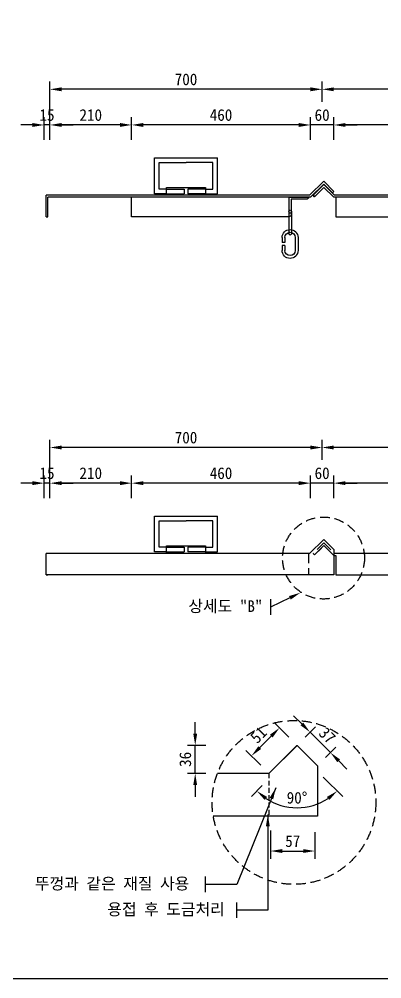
# Model space of a CAD drawing. Header units: millimetres. Extents: x 0 to 7960, y 0 to 5160.
# Drawn here: x 3684 to 4617, y 0 to 2466 of the extents above; entities that cross this region are included whole.
import ezdxf

# ---------------------------------------------------------------- set-up
doc = ezdxf.new("R2010")
doc.units = ezdxf.units.MM
doc.header["$LTSCALE"] = 100
doc.linetypes.add('HIDDEN', pattern=[0.375, 0.25, -0.125])
for name, color, linetype in [('ED-DIMS', 1, 'Continuous'), ('ED-LEAL', 1, 'Continuous'), ('ED-LEAT', 3, 'Continuous'), ('ED-NEWC', 4, 'Continuous'), ('TI-LEAL', 1, 'Continuous'), ('TN-TEXT', 3, 'Continuous'), ('TN-TRUF', 4, 'Continuous')]:
    doc.layers.add(name, color=color, linetype=linetype)
doc.layers.add('EX-PAPR', color=2, linetype='Continuous', plot=False)
doc.styles.get("Standard").update_dxf_attribs({"font": 'GulimChe.ttf'})
doc.styles.add('굴림', font='GulimChe.ttf')
doc.styles.add('굴림체', font='GulimChe.ttf')
doc.dimstyles.new('dim_st', dxfattribs={"dimtxt": 2.5, "dimasz": 2.5, "dimexe": 2, "dimexo": 3, "dimgap": 1, "dimtad": 1, "dimdec": 0, "dimrnd": 1, "dimzin": 0, "dimdsep": 46, "dimlunit": 6, "dimtxsty": '굴림체', "dimcen": -1, "dimclrd": 1, "dimclre": 1, "dimclrt": 3, "dimadec": 0, "dimazin": 0, "dimtfac": 1, "dimtdec": 0, "dimtix": 1, "dimtofl": 0, "dimtmove": 2, "dimatfit": 3, "dimfxl": 0, "dimtolj": 1, "dimtzin": 0, "dimarcsym": 0})
doc.dimstyles.new('ISO-25', dxfattribs={"dimtxt": 2.5, "dimasz": 2.5, "dimexe": 1.25, "dimexo": 0.625, "dimtad": 1, "dimtxsty": 'Standard', "dimcen": 2.5, "dimadec": 0, "dimazin": 0, "dimtfac": 1, "dimtmove": 0, "dimatfit": 3, "dimfxl": 0, "dimarcsym": 0})

# ---------------------------------------------------------------- blocks, each defined once
blk = doc.blocks.new('*D56')
at = {"layer": 'Defpoints', "color": 0}
for p in [(3748.1, 1273.6), (3748.1, 1205.4), (3763.1, 1205.4)]:
    blk.add_point(p, dxfattribs=at)
at = {"layer": 'ED-DIMS', "color": 1, "lineweight": -2}
for p, q in [((3748.1, 1235.4), (3748.1, 1293.6)), ((3763.1, 1235.4), (3763.1, 1293.6)), ((3718.1, 1273.6), (3688.1, 1273.6)), ((3763.1, 1273.6), (3748.1, 1273.6)), ((3793.1, 1273.6), (3823.1, 1273.6))]:
    blk.add_line(p, q, dxfattribs=at)
at = {"layer": 'ED-DIMS', "color": 1}
for points in [[(3718.1, 1278.6), (3718.1, 1268.6), (3748.1, 1273.6)], [(3793.1, 1278.6), (3793.1, 1268.6), (3763.1, 1273.6)]]:
    blk.add_solid(points, dxfattribs=at)
at = {"layer": 'ED-DIMS', "color": 3, "insert": (3755.6, 1299), "char_height": 30, "attachment_point": 5, "style": '굴림체'}
blk.add_mtext('\\A1;15', dxfattribs=at)
blk = doc.blocks.new('*D58')
at = {"layer": 'Defpoints', "color": 0}
for p in [(3763.1, 1365.2), (4463.1, 1303.2), (3763.1, 1262.1)]:
    blk.add_point(p, dxfattribs=at)
at = {"layer": 'ED-DIMS', "color": 1, "lineweight": -2}
for p, q in [((3763.1, 1292.1), (3763.1, 1385.2)), ((4463.1, 1333.2), (4463.1, 1385.2)), ((4433.1, 1365.2), (3793.1, 1365.2))]:
    blk.add_line(p, q, dxfattribs=at)
at = {"layer": 'ED-DIMS', "color": 1}
for points in [[(3793.1, 1370.2), (3793.1, 1360.2), (3763.1, 1365.2)], [(4433.1, 1370.2), (4433.1, 1360.2), (4463.1, 1365.2)]]:
    blk.add_solid(points, dxfattribs=at)
at = {"layer": 'ED-DIMS', "color": 3, "insert": (4113.1, 1390.6), "char_height": 30, "attachment_point": 5, "style": '굴림체'}
blk.add_mtext('\\A1;700', dxfattribs=at)
blk = doc.blocks.new('*D59')
at = {"layer": 'Defpoints', "color": 0}
for p in [(4433.1, 1273.6), (4433.1, 1205.4), (4493.1, 1205.4)]:
    blk.add_point(p, dxfattribs=at)
at = {"layer": 'ED-DIMS', "color": 1, "lineweight": -2}
for p, q in [((4433.1, 1235.4), (4433.1, 1293.6)), ((4493.1, 1235.4), (4493.1, 1293.6)), ((4403.1, 1273.6), (4373.1, 1273.6)), ((4493.1, 1273.6), (4433.1, 1273.6)), ((4523.1, 1273.6), (4553.1, 1273.6))]:
    blk.add_line(p, q, dxfattribs=at)
at = {"layer": 'ED-DIMS', "color": 1}
for points in [[(4403.1, 1278.6), (4403.1, 1268.6), (4433.1, 1273.6)], [(4523.1, 1278.6), (4523.1, 1268.6), (4493.1, 1273.6)]]:
    blk.add_solid(points, dxfattribs=at)
at = {"layer": 'ED-DIMS', "color": 3, "insert": (4463.1, 1299), "char_height": 30, "attachment_point": 5, "style": '굴림체'}
blk.add_mtext('\\A1;60', dxfattribs=at)
blk = doc.blocks.new('*D60')
at = {"layer": 'Defpoints', "color": 0}
for p in [(3973.1, 1273.6), (3973.1, 1205.4), (4433.1, 1205.4)]:
    blk.add_point(p, dxfattribs=at)
at = {"layer": 'ED-DIMS', "color": 1, "lineweight": -2}
for p, q in [((3973.1, 1235.4), (3973.1, 1293.6)), ((4433.1, 1235.4), (4433.1, 1293.6)), ((4403.1, 1273.6), (4003.1, 1273.6))]:
    blk.add_line(p, q, dxfattribs=at)
at = {"layer": 'ED-DIMS', "color": 1}
for points in [[(4003.1, 1278.6), (4003.1, 1268.6), (3973.1, 1273.6)], [(4403.1, 1278.6), (4403.1, 1268.6), (4433.1, 1273.6)]]:
    blk.add_solid(points, dxfattribs=at)
at = {"layer": 'ED-DIMS', "color": 3, "insert": (4203.1, 1299), "char_height": 30, "attachment_point": 5, "style": '굴림체'}
blk.add_mtext('\\A1;460', dxfattribs=at)
blk = doc.blocks.new('*D61')
at = {"layer": 'Defpoints', "color": 0}
for p in [(4463.1, 1365.2), (4463.1, 1303.2), (4963.1, 1303.2)]:
    blk.add_point(p, dxfattribs=at)
at = {"layer": 'ED-DIMS', "color": 1, "lineweight": -2}
for p, q in [((4463.1, 1333.2), (4463.1, 1385.2)), ((4963.1, 1333.2), (4963.1, 1385.2)), ((4933.1, 1365.2), (4493.1, 1365.2))]:
    blk.add_line(p, q, dxfattribs=at)
at = {"layer": 'ED-DIMS', "color": 1}
for points in [[(4493.1, 1370.2), (4493.1, 1360.2), (4463.1, 1365.2)], [(4933.1, 1370.2), (4933.1, 1360.2), (4963.1, 1365.2)]]:
    blk.add_solid(points, dxfattribs=at)
at = {"layer": 'ED-DIMS', "color": 3, "insert": (4713.1, 1390.6), "char_height": 30, "attachment_point": 5, "style": '굴림체'}
blk.add_mtext('\\A1;500', dxfattribs=at)
blk = doc.blocks.new('*D62')
at = {"layer": 'Defpoints', "color": 0}
for p in [(4493.1, 1273.6), (4493.1, 1205.4), (4933.1, 1205.4)]:
    blk.add_point(p, dxfattribs=at)
at = {"layer": 'ED-DIMS', "color": 1, "lineweight": -2}
for p, q in [((4493.1, 1235.4), (4493.1, 1293.6)), ((4933.1, 1235.4), (4933.1, 1293.6)), ((4903.1, 1273.6), (4523.1, 1273.6))]:
    blk.add_line(p, q, dxfattribs=at)
at = {"layer": 'ED-DIMS', "color": 1}
for points in [[(4523.1, 1278.6), (4523.1, 1268.6), (4493.1, 1273.6)], [(4903.1, 1278.6), (4903.1, 1268.6), (4933.1, 1273.6)]]:
    blk.add_solid(points, dxfattribs=at)
at = {"layer": 'ED-DIMS', "color": 3, "insert": (4713.1, 1299), "char_height": 30, "attachment_point": 5, "style": '굴림체'}
blk.add_mtext('\\A1;440', dxfattribs=at)
blk = doc.blocks.new('*D63')
at = {"layer": 'Defpoints', "color": 0}
for p in [(3763.1, 1273.6), (3763.1, 1205.4), (3973.1, 1205.4)]:
    blk.add_point(p, dxfattribs=at)
at = {"layer": 'ED-DIMS', "color": 1, "lineweight": -2}
for p, q in [((3763.1, 1235.4), (3763.1, 1293.6)), ((3973.1, 1235.4), (3973.1, 1293.6)), ((3943.1, 1273.6), (3793.1, 1273.6))]:
    blk.add_line(p, q, dxfattribs=at)
at = {"layer": 'ED-DIMS', "color": 1}
for points in [[(3793.1, 1278.6), (3793.1, 1268.6), (3763.1, 1273.6)], [(3943.1, 1278.6), (3943.1, 1268.6), (3973.1, 1273.6)]]:
    blk.add_solid(points, dxfattribs=at)
at = {"layer": 'ED-DIMS', "color": 3, "insert": (3868.1, 1299), "char_height": 30, "attachment_point": 5, "style": '굴림체'}
blk.add_mtext('\\A1;210', dxfattribs=at)
blk = doc.blocks.new('*D64')
at = {"layer": 'Defpoints', "color": 0}
for p in [(4330.5, 410.8), (4444.5, 406.7), (4444.5, 328.3)]:
    blk.add_point(p, dxfattribs=at)
at = {"layer": 'ED-DIMS', "color": 1, "lineweight": -2}
for p, q in [((4330.5, 380.8), (4330.5, 308.3)), ((4444.5, 376.7), (4444.5, 308.3)), ((4360.5, 328.3), (4414.5, 328.3))]:
    blk.add_line(p, q, dxfattribs=at)
at = {"layer": 'ED-DIMS', "color": 1}
for points in [[(4360.5, 333.3), (4360.5, 323.3), (4330.5, 328.3)], [(4414.5, 333.3), (4414.5, 323.3), (4444.5, 328.3)]]:
    blk.add_solid(points, dxfattribs=at)
at = {"layer": 'ED-DIMS', "color": 3, "insert": (4387.5, 353.6), "char_height": 30, "attachment_point": 5, "style": '굴림체'}
blk.add_mtext('\\A1;57', dxfattribs=at)
blk = doc.blocks.new('*D73')
at = {"layer": 'Defpoints', "color": 0}
for p in [(4398.5, 599.9), (4281.4, 572.8), (4326.4, 527.8)]:
    blk.add_point(p, dxfattribs=at)
at = {"layer": 'ED-DIMS', "color": 1, "lineweight": -2}
for p, q in [((4377.3, 621.1), (4339.4, 659)), ((4332.3, 623.7), (4302.6, 594)), ((4305.2, 549), (4267.3, 586.9))]:
    blk.add_line(p, q, dxfattribs=at)
at = {"layer": 'ED-DIMS', "color": 1}
for points in [[(4328.8, 627.2), (4335.8, 620.1), (4353.5, 644.9)], [(4299.1, 597.5), (4306.1, 590.4), (4281.4, 572.8)]]:
    blk.add_solid(points, dxfattribs=at)
at = {"layer": 'ED-DIMS', "color": 3, "insert": (4299.5, 626.8), "char_height": 30, "attachment_point": 5, "rotation": 45, "style": '굴림체'}
blk.add_mtext('\\A1;51', dxfattribs=at)
blk = doc.blocks.new('*D74')
at = {"layer": 'Defpoints', "color": 0}
for p in [(4398.5, 585.8), (4398.5, 585.8), (4444.5, 539.7), (4330.5, 517.8), (4360.7, 444.6)]:
    blk.add_point(p, dxfattribs=at)
at = {"layer": 'ED-DIMS', "color": 1, "lineweight": -2}
for p, q in [((4465.8, 518.5), (4516, 468.3)), ((4309.3, 496.6), (4281.1, 468.3))]:
    blk.add_line(p, q, dxfattribs=at)
blk.add_arc((4398.5, 585.8), 146.1, 236.785, 303.215, dxfattribs=at)
at = {"layer": 'ED-DIMS', "color": 1}
for points in [[(4315.3, 459.6), (4321.6, 467.4), (4295.2, 482.4)], [(4475.4, 467.4), (4481.7, 459.6), (4501.8, 482.4)]]:
    blk.add_solid(points, dxfattribs=at)
at = {"layer": 'ED-DIMS', "color": 3, "insert": (4398.5, 465), "char_height": 30, "attachment_point": 5, "style": '굴림체'}
blk.add_mtext('\\A1;90°', dxfattribs=at)
blk = doc.blocks.new('*D75')
at = {"layer": 'Defpoints', "color": 0}
for p in [(4432.2, 633.6), (4398.5, 599.9), (4450.8, 547.6)]:
    blk.add_point(p, dxfattribs=at)
at = {"layer": 'ED-DIMS', "color": 1, "lineweight": -2}
for p, q in [((4411, 654.8), (4389.8, 676)), ((4419.7, 621.1), (4446.3, 647.7)), ((4484.5, 581.2), (4432.2, 633.6)), ((4472.1, 568.8), (4498.7, 595.4)), ((4505.7, 560), (4527, 538.8))]:
    blk.add_line(p, q, dxfattribs=at)
at = {"layer": 'ED-DIMS', "color": 1}
for points in [[(4414.5, 658.3), (4407.5, 651.3), (4432.2, 633.6)], [(4509.3, 563.6), (4502.2, 556.5), (4484.5, 581.2)]]:
    blk.add_solid(points, dxfattribs=at)
at = {"layer": 'ED-DIMS', "color": 3, "insert": (4476.3, 625.4), "char_height": 30, "attachment_point": 5, "rotation": 315, "style": '굴림체'}
blk.add_mtext('\\A1;37', dxfattribs=at)
blk = doc.blocks.new('*D76')
at = {"layer": 'Defpoints', "color": 0}
for p in [(4136.7, 599.8), (4193.8, 599.8), (4193.8, 527.8)]:
    blk.add_point(p, dxfattribs=at)
at = {"layer": 'ED-DIMS', "color": 1, "lineweight": -2}
for p, q in [((4136.7, 629.8), (4136.7, 659.8)), ((4163.8, 599.8), (4116.7, 599.8)), ((4136.7, 527.8), (4136.7, 599.8)), ((4163.8, 527.8), (4116.7, 527.8)), ((4136.7, 497.8), (4136.7, 467.8))]:
    blk.add_line(p, q, dxfattribs=at)
at = {"layer": 'ED-DIMS', "color": 1}
for points in [[(4131.7, 629.8), (4141.7, 629.8), (4136.7, 599.8)], [(4131.7, 497.8), (4141.7, 497.8), (4136.7, 527.8)]]:
    blk.add_solid(points, dxfattribs=at)
at = {"layer": 'ED-DIMS', "color": 3, "insert": (4111.3, 563.8), "char_height": 30, "attachment_point": 5, "rotation": 90, "style": '굴림체'}
blk.add_mtext('\\A1;36', dxfattribs=at)
blk = doc.blocks.new('*D87')
at = {"layer": 'Defpoints', "color": 0}
for p in [(3748.1, 2194), (3748.1, 2125.8), (3763.1, 2125.8)]:
    blk.add_point(p, dxfattribs=at)
at = {"layer": 'ED-DIMS', "color": 1, "lineweight": -2}
for p, q in [((3748.1, 2155.8), (3748.1, 2214)), ((3763.1, 2155.8), (3763.1, 2214)), ((3718.1, 2194), (3688.1, 2194)), ((3763.1, 2194), (3748.1, 2194)), ((3793.1, 2194), (3823.1, 2194))]:
    blk.add_line(p, q, dxfattribs=at)
at = {"layer": 'ED-DIMS', "color": 1}
for points in [[(3718.1, 2199), (3718.1, 2189), (3748.1, 2194)], [(3793.1, 2199), (3793.1, 2189), (3763.1, 2194)]]:
    blk.add_solid(points, dxfattribs=at)
at = {"layer": 'ED-DIMS', "color": 3, "insert": (3755.6, 2219.4), "char_height": 30, "attachment_point": 5, "style": '굴림체'}
blk.add_mtext('\\A1;15', dxfattribs=at)
blk = doc.blocks.new('*D41')
at = {"layer": 'Defpoints', "color": 0}
for p in [(3763.1, 2285.6), (4463.1, 2223.5), (3763.1, 2182.5)]:
    blk.add_point(p, dxfattribs=at)
at = {"layer": 'ED-DIMS', "color": 1, "lineweight": -2}
for p, q in [((3763.1, 2212.5), (3763.1, 2305.6)), ((4463.1, 2253.5), (4463.1, 2305.6)), ((4433.1, 2285.6), (3793.1, 2285.6))]:
    blk.add_line(p, q, dxfattribs=at)
at = {"layer": 'ED-DIMS', "color": 1}
for points in [[(3793.1, 2290.6), (3793.1, 2280.6), (3763.1, 2285.6)], [(4433.1, 2290.6), (4433.1, 2280.6), (4463.1, 2285.6)]]:
    blk.add_solid(points, dxfattribs=at)
at = {"layer": 'ED-DIMS', "color": 3, "insert": (4113.1, 2311), "char_height": 30, "attachment_point": 5, "style": '굴림체'}
blk.add_mtext('\\A1;700', dxfattribs=at)
blk = doc.blocks.new('*D42')
at = {"layer": 'Defpoints', "color": 0}
for p in [(4433.1, 2194), (4433.1, 2125.8), (4493.1, 2125.8)]:
    blk.add_point(p, dxfattribs=at)
at = {"layer": 'ED-DIMS', "color": 1, "lineweight": -2}
for p, q in [((4433.1, 2155.8), (4433.1, 2214)), ((4493.1, 2155.8), (4493.1, 2214)), ((4403.1, 2194), (4373.1, 2194)), ((4493.1, 2194), (4433.1, 2194)), ((4523.1, 2194), (4553.1, 2194))]:
    blk.add_line(p, q, dxfattribs=at)
at = {"layer": 'ED-DIMS', "color": 1}
for points in [[(4403.1, 2199), (4403.1, 2189), (4433.1, 2194)], [(4523.1, 2199), (4523.1, 2189), (4493.1, 2194)]]:
    blk.add_solid(points, dxfattribs=at)
at = {"layer": 'ED-DIMS', "color": 3, "insert": (4463.1, 2219.3), "char_height": 30, "attachment_point": 5, "style": '굴림체'}
blk.add_mtext('\\A1;60', dxfattribs=at)
blk = doc.blocks.new('*D43')
at = {"layer": 'Defpoints', "color": 0}
for p in [(3973.1, 2194), (3973.1, 2125.8), (4433.1, 2125.8)]:
    blk.add_point(p, dxfattribs=at)
at = {"layer": 'ED-DIMS', "color": 1, "lineweight": -2}
for p, q in [((3973.1, 2155.8), (3973.1, 2214)), ((4433.1, 2155.8), (4433.1, 2214)), ((4403.1, 2194), (4003.1, 2194))]:
    blk.add_line(p, q, dxfattribs=at)
at = {"layer": 'ED-DIMS', "color": 1}
for points in [[(4003.1, 2199), (4003.1, 2189), (3973.1, 2194)], [(4403.1, 2199), (4403.1, 2189), (4433.1, 2194)]]:
    blk.add_solid(points, dxfattribs=at)
at = {"layer": 'ED-DIMS', "color": 3, "insert": (4203.1, 2219.4), "char_height": 30, "attachment_point": 5, "style": '굴림체'}
blk.add_mtext('\\A1;460', dxfattribs=at)
blk = doc.blocks.new('*D44')
at = {"layer": 'Defpoints', "color": 0}
for p in [(4463.1, 2285.6), (4463.1, 2223.5), (4963.1, 2223.5)]:
    blk.add_point(p, dxfattribs=at)
at = {"layer": 'ED-DIMS', "color": 1, "lineweight": -2}
for p, q in [((4463.1, 2253.5), (4463.1, 2305.6)), ((4963.1, 2253.5), (4963.1, 2305.6)), ((4933.1, 2285.6), (4493.1, 2285.6))]:
    blk.add_line(p, q, dxfattribs=at)
at = {"layer": 'ED-DIMS', "color": 1}
for points in [[(4493.1, 2290.6), (4493.1, 2280.6), (4463.1, 2285.6)], [(4933.1, 2290.6), (4933.1, 2280.6), (4963.1, 2285.6)]]:
    blk.add_solid(points, dxfattribs=at)
at = {"layer": 'ED-DIMS', "color": 3, "insert": (4713.1, 2310.9), "char_height": 30, "attachment_point": 5, "style": '굴림체'}
blk.add_mtext('\\A1;500', dxfattribs=at)
blk = doc.blocks.new('*D45')
at = {"layer": 'Defpoints', "color": 0}
for p in [(4493.1, 2194), (4493.1, 2125.8), (4933.1, 2125.8)]:
    blk.add_point(p, dxfattribs=at)
at = {"layer": 'ED-DIMS', "color": 1, "lineweight": -2}
for p, q in [((4493.1, 2155.8), (4493.1, 2214)), ((4933.1, 2155.8), (4933.1, 2214)), ((4903.1, 2194), (4523.1, 2194))]:
    blk.add_line(p, q, dxfattribs=at)
at = {"layer": 'ED-DIMS', "color": 1}
for points in [[(4523.1, 2199), (4523.1, 2189), (4493.1, 2194)], [(4903.1, 2199), (4903.1, 2189), (4933.1, 2194)]]:
    blk.add_solid(points, dxfattribs=at)
at = {"layer": 'ED-DIMS', "color": 3, "insert": (4713.1, 2219.4), "char_height": 30, "attachment_point": 5, "style": '굴림체'}
blk.add_mtext('\\A1;440', dxfattribs=at)
blk = doc.blocks.new('*D46')
at = {"layer": 'Defpoints', "color": 0}
for p in [(3763.1, 2194), (3763.1, 2125.8), (3973.1, 2125.8)]:
    blk.add_point(p, dxfattribs=at)
at = {"layer": 'ED-DIMS', "color": 1, "lineweight": -2}
for p, q in [((3763.1, 2155.8), (3763.1, 2214)), ((3973.1, 2155.8), (3973.1, 2214)), ((3943.1, 2194), (3793.1, 2194))]:
    blk.add_line(p, q, dxfattribs=at)
at = {"layer": 'ED-DIMS', "color": 1}
for points in [[(3793.1, 2199), (3793.1, 2189), (3763.1, 2194)], [(3943.1, 2199), (3943.1, 2189), (3973.1, 2194)]]:
    blk.add_solid(points, dxfattribs=at)
at = {"layer": 'ED-DIMS', "color": 3, "insert": (3868.1, 2219.4), "char_height": 30, "attachment_point": 5, "style": '굴림체'}
blk.add_mtext('\\A1;210', dxfattribs=at)
blk = doc.blocks.new('고리')
at = {"layer": 'TN-TRUF'}
for p, q in [((2612.7, 2821.1), (2612.7, 2764.1)), ((2618.7, 2817.6), (2613.7, 2817.6)), ((2619.7, 2821.1), (2619.7, 2764.1)), ((2595.7, 2754.1), (2595.7, 2721.1)), ((2602.7, 2754.1), (2602.7, 2721.1)), ((2629.7, 2754.1), (2629.7, 2741.6)), ((2629.7, 2741.6), (2636.7, 2741.6)), ((2636.7, 2754.1), (2636.7, 2741.6)), ((2629.7, 2733.6), (2629.7, 2721.1)), ((2629.7, 2733.6), (2636.7, 2733.6)), ((2636.7, 2733.6), (2636.7, 2721.1))]:
    blk.add_line(p, q, dxfattribs=at)
for centre, radius, start, end in [((2616.2, 2821.1), 3.5, 0, 180), ((2616.2, 2754.1), 20.5, 0, 180), ((2616.2, 2754.1), 13.5, 0, 180), ((2616.2, 2764.1), 3.5, 180, 0), ((2616.2, 2721.1), 20.5, 180, 0), ((2616.2, 2721.1), 13.5, 180, 0)]:
    blk.add_arc(centre, radius, start, end, dxfattribs=at)

msp = doc.modelspace()

# ---------------------------------------------------------------- linework, layer by layer
at = {"layer": 'ED-LEAL'}
for p, q in [((4163.5, 222.7), (4163.5, 262.7)), ((4243.5, 156.5), (4243.5, 196.5))]:
    msp.add_line(p, q, dxfattribs=at)
at = {"layer": 'ED-LEAL', "linetype": 'HIDDEN'}
for centre, radius in [((4466.7, 1081.1), 105.3), ((4390.7, 453.2), 210.5)]:
    msp.add_circle(centre, radius, dxfattribs=at)
at = {"layer": 'ED-NEWC'}
for p, q in [((4032.1, 2017.2), (4032.1, 2109.2)), ((4032.1, 2109.2), (4194.1, 2109.2)), ((4044.1, 2029.2), (4044.1, 2097.2)), ((4044.1, 2097.2), (4113.1, 2097.2)), ((4182.1, 2097.2), (4113.1, 2097.2)), ((4182.1, 2029.2), (4182.1, 2097.2)), ((4194.1, 2017.2), (4194.1, 2109.2)), ((4431, 2013.2), (4467.1, 2049.3)), ((4467.1, 2049.3), (4493.2, 2023.1)), ((4063.1, 2029.2), (4044.1, 2029.2)), ((4063.1, 2033.2), (4163.1, 2033.2)), ((4063.1, 2013.2), (4063.1, 2033.2)), ((4063.1, 2029.2), (4108.1, 2029.2)), ((4108.1, 2029.2), (4108.1, 2017.2)), ((4163.1, 2029.2), (4118.1, 2029.2)), ((4118.1, 2029.2), (4118.1, 2017.2)), ((4163.1, 2033.2), (4163.1, 2013.2)), ((4163.1, 2029.2), (4182.1, 2029.2)), ((4433.1, 2008.2), (4467.1, 2042.2)), ((4467.6, 2040.8), (4440, 2013.2)), ((4467.6, 2033.7), (4443.5, 2009.7)), ((4443.5, 2009.7), (4467.6, 2033.7)), ((4467.1, 2042.2), (4489.7, 2019.6)), ((4467.6, 2040.8), (4495.1, 2013.2)), ((4493.1, 2008.2), (4467.6, 2033.7)), ((4467.6, 2033.7), (4493.1, 2008.2)), ((4489.7, 2019.6), (4493.2, 2023.1)), ((4431, 2013.2), (3753.1, 2013.2)), ((3753.1, 1958.3), (3753.1, 2013.2)), ((4433.1, 2008.2), (3758.1, 2008.2)), ((3758.1, 1958.3), (3758.1, 2008.2)), ((3973.1, 1958.2), (3973.1, 2008.2)), ((4063.1, 2017.2), (4032.1, 2017.2)), ((4063.1, 2017.2), (4108.1, 2017.2)), ((4163.1, 2013.2), (4063.1, 2013.2)), ((4163.1, 2017.2), (4118.1, 2017.2)), ((4163.1, 2017.2), (4194.1, 2017.2)), ((4443.5, 2009.7), (4440, 2013.2)), ((4440, 2013.2), (4443.5, 2009.7)), ((4933.1, 2008.2), (4493.1, 2008.2)), ((4931, 2013.2), (4495.1, 2013.2)), ((4498.1, 2008.2), (4498.1, 1958.2)), ((3753.1, 1958.3), (3758.1, 1958.3)), ((4377.1, 1958.2), (3973.1, 1958.2)), ((4498.1, 1958.2), (4696, 1958.2)), ((4032.1, 1096.8), (4032.1, 1188.8)), ((4032.1, 1188.8), (4194.1, 1188.8)), ((4194.1, 1096.8), (4194.1, 1188.8)), ((4044.1, 1108.8), (4044.1, 1176.8)), ((4044.1, 1176.8), (4113.1, 1176.8)), ((4182.1, 1176.8), (4113.1, 1176.8)), ((4182.1, 1108.8), (4182.1, 1176.8)), ((4063.1, 1112.8), (4163.1, 1112.8)), ((4063.1, 1092.8), (4063.1, 1112.8)), ((4163.1, 1112.8), (4163.1, 1092.8)), ((4431, 1092.8), (4467.1, 1128.9)), ((4467.1, 1128.9), (4493.2, 1102.7)), ((4431, 1092.8), (3753.1, 1092.8)), ((3753.1, 1037.8), (3753.1, 1092.8)), ((4063.1, 1096.8), (4032.1, 1096.8)), ((4063.1, 1108.8), (4044.1, 1108.8)), ((4063.1, 1108.8), (4108.1, 1108.8)), ((4063.1, 1096.8), (4108.1, 1096.8)), ((4163.1, 1092.8), (4063.1, 1092.8)), ((4108.1, 1108.8), (4108.1, 1096.8)), ((4163.1, 1108.8), (4118.1, 1108.8)), ((4118.1, 1108.8), (4118.1, 1096.8)), ((4163.1, 1096.8), (4118.1, 1096.8)), ((4163.1, 1108.8), (4182.1, 1108.8)), ((4163.1, 1096.8), (4194.1, 1096.8)), ((4493.1, 1087.8), (4498.1, 1087.8)), ((4493.2, 1102.7), (4493.2, 1037.8)), ((4931, 1092.8), (4495.1, 1092.8)), ((4498.1, 1087.8), (4498.1, 1037.8)), ((3753.1, 1037.8), (3758.1, 1037.8)), ((4377.1, 1037.8), (3753.1, 1037.8)), ((4428.1, 1037.8), (4377.1, 1037.8)), ((4493.2, 1037.8), (4428.1, 1037.8)), ((4498.1, 1037.8), (4696, 1037.8)), ((4326.4, 527.8), (4398.5, 599.9)), ((4326.4, 527.8), (4398.4, 599.8)), ((4398.4, 599.8), (4398.6, 599.8)), ((4398.5, 599.9), (4450.8, 547.6)), ((4398.6, 599.8), (4450.8, 547.6)), ((4450.8, 547.6), (4450.8, 417.8)), ((4326.4, 527.8), (4193.8, 527.8)), ((4220.5, 417.8), (4183.2, 417.8)), ((4336.4, 417.8), (4218.5, 417.8)), ((4450.8, 417.8), (4336.4, 417.8))]:
    msp.add_line(p, q, dxfattribs=at)
at = {"layer": 'ED-NEWC', "linetype": 'HIDDEN'}
for p, q in [((4467.6, 1120.4), (4440, 1092.8)), ((4467.6, 1113.3), (4443.5, 1089.3)), ((4443.5, 1089.3), (4467.6, 1113.3)), ((4467.6, 1120.4), (4495.1, 1092.8)), ((4493.1, 1087.8), (4467.6, 1113.3)), ((4467.6, 1113.3), (4493.1, 1087.8)), ((4428.1, 1092.8), (4428.1, 1037.8)), ((4443.5, 1089.3), (4440, 1092.8)), ((4440, 1092.8), (4443.5, 1089.3))]:
    msp.add_line(p, q, dxfattribs=at)
at = {"layer": 'ED-NEWC', "linetype": 'HIDDEN', "ltscale": 0.5}
msp.add_line((4326.4, 527.8), (4326.4, 417.8), dxfattribs=at)
at = {"layer": 'ED-NEWC', "flags": 128}
msp.add_lwpolyline([(4378.1, 2008.2), (4428.1, 2008.2), (4428.1, 2008.2, -0.414214), (4423.1, 2003.2), (4383.1, 2003.2), (4383.1, 1963.2, -0.414214), (4378.1, 1958.2), (4378.1, 1958.2), (4378.1, 2008.2)], format="xyb", dxfattribs=at)
at = {"layer": 'EX-PAPR'}
msp.add_lwpolyline([(0, 5160), (7960, 5160), (7960, 0), (0, 0)], close=True, dxfattribs=at)
at = {"layer": 'TI-LEAL', "extrusion": (0, 0, -1)}
msp.add_line((4380.3, 979), (4330.7, 954.6), dxfattribs=at)
at = {"layer": 'TI-LEAL'}
msp.add_line((4330.7, 975.5), (4330.7, 935.5), dxfattribs=at)
at = {"layer": 'TI-LEAL', "extrusion": (0, 0, -1)}
msp.add_solid([(-4378.1, 983.5), (-4407.3, 992.2), (-4382.5, 974.5)], dxfattribs=at)

# ---------------------------------------------------------------- block references
at = {"layer": 'TN-TRUF', "xscale": -1}
msp.add_blockref('고리', (6996.8, -849.4), dxfattribs=at)

# ---------------------------------------------------------------- texts
at = {"layer": 'ED-LEAT', "style": '굴림'}
for s, p in [('뚜껑과 같은 재질 사용', (3724.6, 229.8)), ('용접 후 도금처리', (3910.6, 163.6))]:
    msp.add_text(s, height=30, dxfattribs=at).set_placement(p)
at = {"layer": 'TN-TEXT'}
msp.add_text('상세도 "B"', height=30, dxfattribs=at).set_placement((4119.1, 942.6))

# ---------------------------------------------------------------- dimensions: what is measured, and where the dimension line sits
at = {"layer": 'ED-DIMS'}
for base, p1, p2, angle, override, picture, middle in [((3763.1, 2285.6), (4463.1, 2223.5), (3763.1, 2182.5), 180, {"dimscale": 10, "dimtxt": 3, "dimasz": 3, "dimtofl": 1}, '*D41', (4113.1, 2311)), ((4463.1, 2285.6), (4963.1, 2223.5), (4463.1, 2223.5), 180, {"dimscale": 10, "dimtxt": 3, "dimasz": 3, "dimtofl": 1}, '*D44', (4713.1, 2310.9)), ((3748.1, 2194), (3763.1, 2125.8), (3748.1, 2125.8), 180, {"dimscale": 10, "dimtxt": 3, "dimasz": 3, "dimtofl": 1}, '*D87', (3755.6, 2219.4)), ((3763.1, 2194), (3973.1, 2125.8), (3763.1, 2125.8), 180, {"dimscale": 10, "dimtxt": 3, "dimasz": 3, "dimtofl": 1}, '*D46', (3868.1, 2219.4)), ((3973.1, 2194), (4433.1, 2125.8), (3973.1, 2125.8), 180, {"dimscale": 10, "dimtxt": 3, "dimasz": 3, "dimtofl": 1}, '*D43', (4203.1, 2219.4)), ((4433.1, 2194), (4493.1, 2125.8), (4433.1, 2125.8), 180, {"dimscale": 10, "dimtxt": 3, "dimasz": 3, "dimtofl": 1}, '*D42', (4463.1, 2219.3)), ((4493.1, 2194), (4933.1, 2125.8), (4493.1, 2125.8), 180, {"dimscale": 10, "dimtxt": 3, "dimasz": 3, "dimtofl": 1}, '*D45', (4713.1, 2219.4)), ((3763.1, 1365.2), (4463.1, 1303.2), (3763.1, 1262.1), 180, {"dimscale": 10, "dimtxt": 3, "dimasz": 3, "dimtofl": 1}, '*D58', (4113.1, 1390.6)), ((4463.1, 1365.2), (4963.1, 1303.2), (4463.1, 1303.2), 180, {"dimscale": 10, "dimtxt": 3, "dimasz": 3, "dimtofl": 1}, '*D61', (4713.1, 1390.6)), ((3748.1, 1273.6), (3763.1, 1205.4), (3748.1, 1205.4), 180, {"dimscale": 10, "dimtxt": 3, "dimasz": 3, "dimtofl": 1}, '*D56', (3755.6, 1299)), ((3763.1, 1273.6), (3973.1, 1205.4), (3763.1, 1205.4), 180, {"dimscale": 10, "dimtxt": 3, "dimasz": 3, "dimtofl": 1}, '*D63', (3868.1, 1299)), ((3973.1, 1273.6), (4433.1, 1205.4), (3973.1, 1205.4), 180, {"dimscale": 10, "dimtxt": 3, "dimasz": 3, "dimtofl": 1}, '*D60', (4203.1, 1299)), ((4433.1, 1273.6), (4493.1, 1205.4), (4433.1, 1205.4), 180, {"dimscale": 10, "dimtxt": 3, "dimasz": 3, "dimtofl": 1}, '*D59', (4463.1, 1299)), ((4493.1, 1273.6), (4933.1, 1205.4), (4493.1, 1205.4), 180, {"dimscale": 10, "dimtxt": 3, "dimasz": 3, "dimtofl": 1}, '*D62', (4713.1, 1299)), ((4136.7, 599.8), (4193.8, 527.8), (4193.8, 599.8), 90, {"dimscale": 10, "dimtxt": 3, "dimasz": 3, "dimlfac": 0.5, "dimtofl": 1}, '*D76', (4111.3, 563.8)), ((4444.5, 328.3), (4330.5, 410.8), (4444.5, 406.7), 180, {"dimscale": 10, "dimtxt": 3, "dimasz": 3, "dimlfac": 0.5, "dimtofl": 1}, '*D64', (4387.5, 353.6))]:
    dim = msp.add_linear_dim(base=base, p1=p1, p2=p2, angle=angle, dimstyle='dim_st', override=override, dxfattribs=at)
    dim.commit()
    dim.dimension.update_dxf_attribs({"geometry": picture, "text_midpoint": middle})
for p1, p2, distance, picture, middle in [((4450.8, 547.6), (4398.5, 599.9), -47.6, '*D75', (4476.3, 625.4)), ((4398.5, 599.9), (4326.4, 527.8), -63.6, '*D73', (4299.5, 626.8))]:
    dim = msp.add_aligned_dim(p1=p1, p2=p2, distance=distance, dimstyle='dim_st', override={"dimscale": 10, "dimtxt": 3, "dimasz": 3, "dimlfac": 0.5, "dimtofl": 1}, dxfattribs=at)
    dim.commit()
    dim.dimension.update_dxf_attribs({"geometry": picture, "text_midpoint": middle})
dim = msp.add_angular_dim_2l(base=(4360.7, 444.6), line1=((4330.5, 517.8), (4398.5, 585.8)), line2=((4398.5, 585.8), (4444.5, 539.7)), dimstyle='dim_st', override={"dimscale": 10, "dimtxt": 3, "dimasz": 3, "dimtofl": 1}, dxfattribs=at)
dim.commit()
dim.dimension.update_dxf_attribs({"geometry": '*D74', "text_midpoint": (4398.5, 465)})

# ---------------------------------------------------------------- leaders
at = {"layer": 'ED-LEAL'}
for points in [[(4344, 491), (4243.5, 242.7), (4163.5, 242.7)], [(4323.5, 422), (4323.5, 176.5), (4243.5, 176.5)]]:
    msp.add_leader(points, dimstyle='ISO-25', override={"dimscale": 10, "dimtxt": 3, "dimasz": 3, "dimexe": 2, "dimexo": 3, "dimgap": 1, "dimdec": 4, "dimlunit": 6, "dimtxsty": '굴림체', "dimcen": 1, "dimaunit": 1, "dimtdec": 4, "dimtix": 1, "dimtmove": 2, "dimtvp": 2}, dxfattribs=at)

doc.saveas('drawing.dxf')
